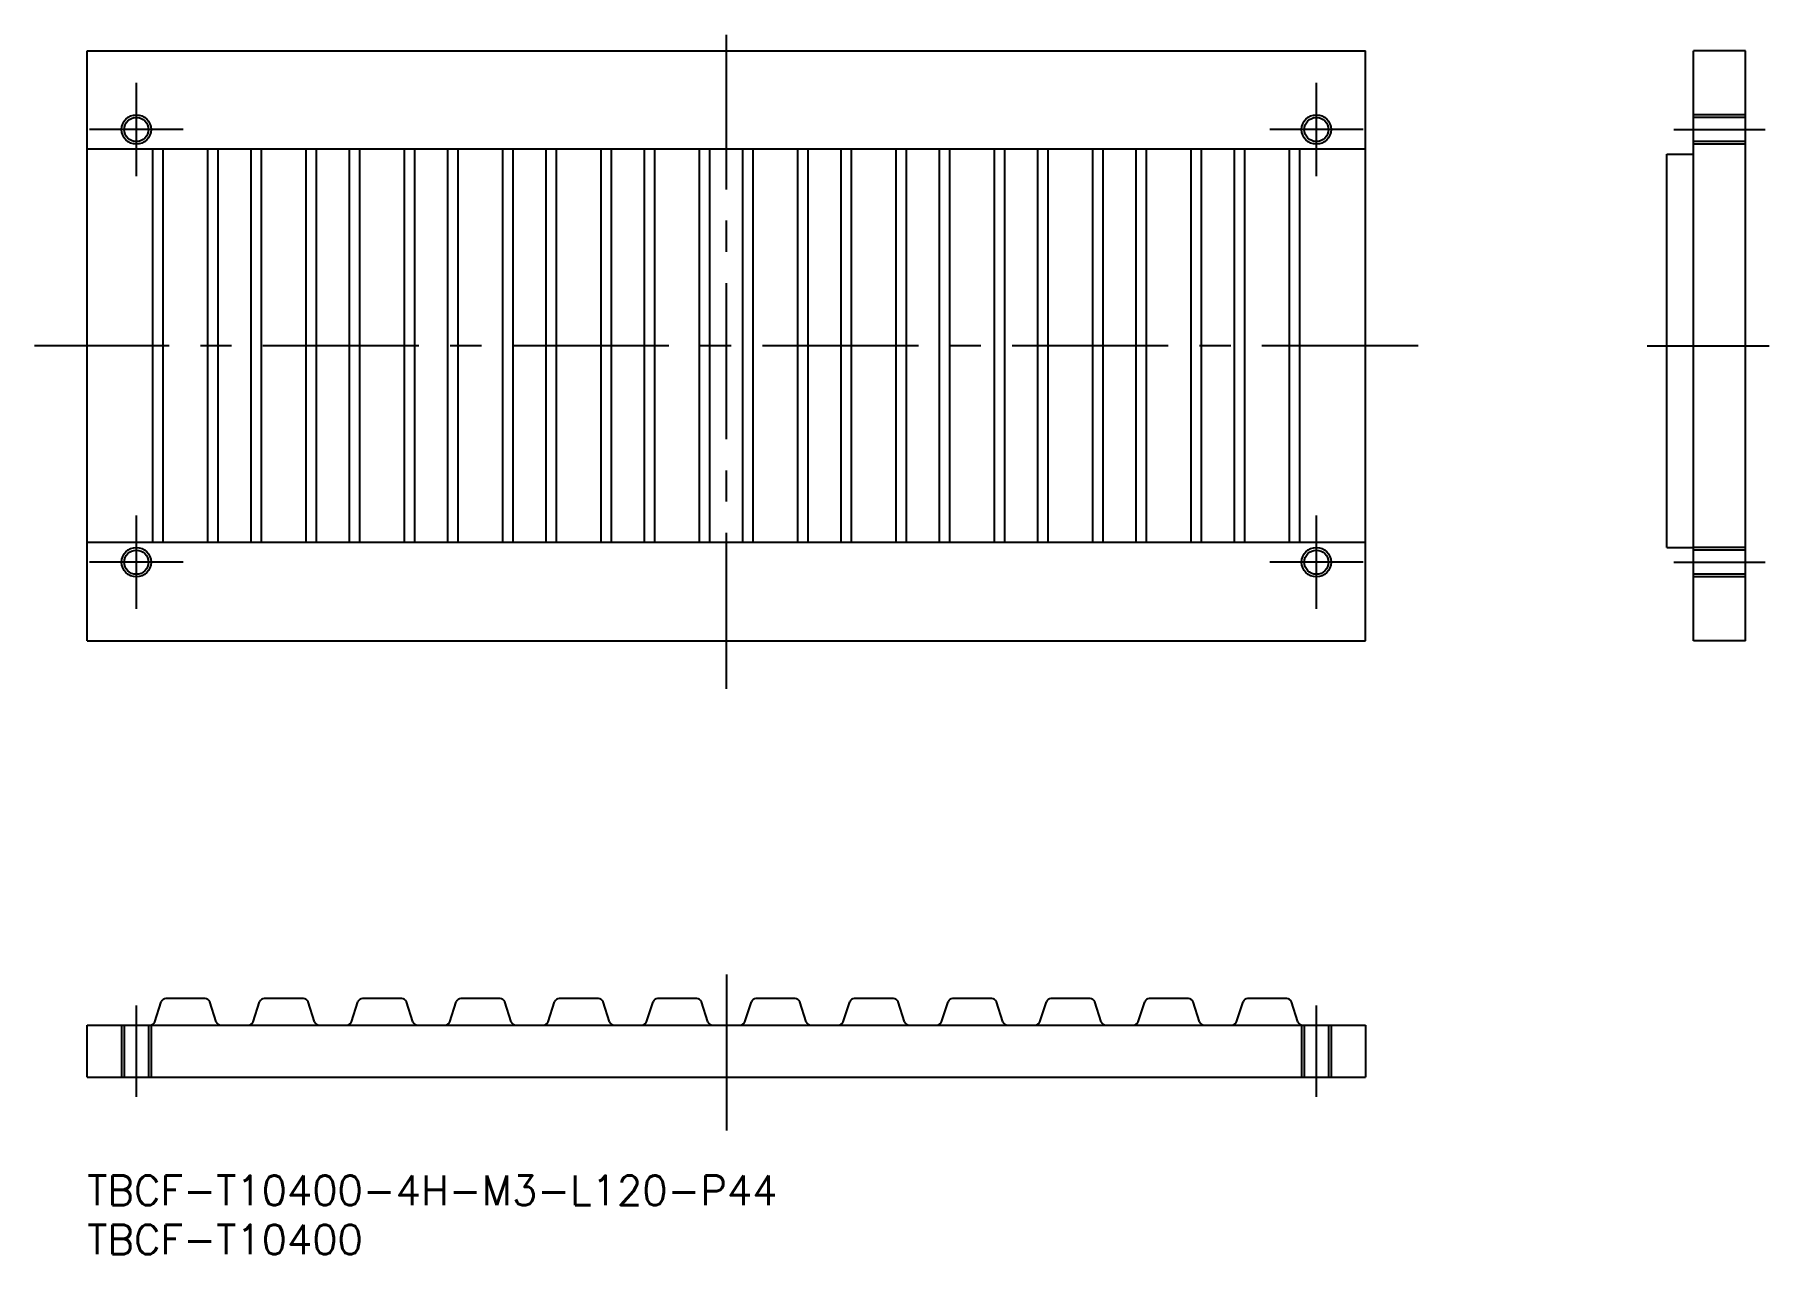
# Model space of a CAD drawing. Extents: x -5 to 171, y -8 to 116.
import ezdxf

# ---------------------------------------------------------------- set-up
doc = ezdxf.new("R2010")
doc.units = 0
doc.header["$LTSCALE"] = 0.5
doc.linetypes.add('CENTER', pattern=[50.8, 31.75, -6.35, 6.35, -6.35])
doc.linetypes.add('DASHED', pattern=[19.05, 12.7, -6.35])
for name, color, linetype in [('MSM_CENTER', 1, 'CENTER'), ('MSM_CONTINUOUS', 7, 'CONTINUOUS'), ('MSM_DASHED', 4, 'DASHED'), ('MSM_NARROW', 5, 'CONTINUOUS'), ('MSM_PART_NUMBER', 7, 'CONTINUOUS')]:
    doc.layers.add(name, color=color, linetype=linetype)
doc.styles.get("Standard").update_dxf_attribs({"font": 'txt.shx', "height": 3, "bigfont": 'bigfont.shx'})

# ---------------------------------------------------------------- blocks, each defined once
blk = doc.blocks.new('*U7')
at = {"layer": 'MSM_PART_NUMBER'}
blk.add_text('TBCF-T10400-4H-M3-L120-P44', height=3, dxfattribs=at).set_placement((0, -3))
blk = doc.blocks.new('*U8')
at = {"layer": 'MSM_PART_NUMBER'}
blk.add_text('TBCF-T10400', height=3, dxfattribs=at).set_placement((0, -8))

msp = doc.modelspace()

# ---------------------------------------------------------------- linework, layer by layer
at = {"layer": 'MSM_CENTER'}
for p, q in [((65, 49.49), (65, 116.02)), ((5, 101.63), (5, 111.13)), ((125, 101.63), (125, 111.13)), ((9.75, 106.38), (0.25, 106.38)), ((129.75, 106.38), (120.25, 106.38)), ((161.35, 106.38), (170.65, 106.38)), ((135.34, 84.38), (-5.34, 84.38)), ((158.63, 84.38), (171.06, 84.38)), ((5, 57.63), (5, 67.13)), ((125, 57.63), (125, 67.13)), ((9.75, 62.38), (0.25, 62.38)), ((129.75, 62.38), (120.25, 62.38)), ((161.35, 62.38), (170.65, 62.38)), ((65, 20.47), (65, 4.38)), ((5, 8), (5, 17.3)), ((125, 8), (125, 17.3))]:
    msp.add_line(p, q, dxfattribs=at)
at = {"layer": 'MSM_CONTINUOUS'}
for p, q in [((0, 54.38), (0, 114.38)), ((0, 114.38), (130, 114.38)), ((130, 54.38), (130, 114.38)), ((163.35, 54.38), (163.35, 114.38)), ((168.65, 114.38), (163.35, 114.38)), ((168.65, 54.38), (168.65, 114.38)), ((130, 104.38), (0, 104.38)), ((6.69, 64.38), (6.69, 104.38)), ((7.72, 64.38), (7.72, 104.38)), ((12.28, 64.38), (12.28, 104.38)), ((13.31, 64.38), (13.31, 104.38)), ((16.69, 64.38), (16.69, 104.38)), ((17.72, 64.38), (17.72, 104.38)), ((22.28, 64.38), (22.28, 104.38)), ((23.31, 64.38), (23.31, 104.38)), ((26.69, 64.38), (26.69, 104.38)), ((27.72, 64.38), (27.72, 104.38)), ((32.28, 64.38), (32.28, 104.38)), ((33.31, 64.38), (33.31, 104.38)), ((36.69, 64.38), (36.69, 104.38)), ((37.72, 64.38), (37.72, 104.38)), ((42.28, 64.38), (42.28, 104.38)), ((43.31, 64.38), (43.31, 104.38)), ((46.69, 64.38), (46.69, 104.38)), ((47.72, 64.38), (47.72, 104.38)), ((52.28, 64.38), (52.28, 104.38)), ((53.31, 64.38), (53.31, 104.38)), ((56.69, 64.38), (56.69, 104.38)), ((57.72, 64.38), (57.72, 104.38)), ((62.28, 64.38), (62.28, 104.38)), ((63.31, 64.38), (63.31, 104.38)), ((66.69, 64.38), (66.69, 104.38)), ((67.72, 64.38), (67.72, 104.38)), ((72.28, 64.38), (72.28, 104.38)), ((73.31, 64.38), (73.31, 104.38)), ((76.69, 64.38), (76.69, 104.38)), ((77.72, 64.38), (77.72, 104.38)), ((82.28, 64.38), (82.28, 104.38)), ((83.31, 64.38), (83.31, 104.38)), ((86.69, 64.38), (86.69, 104.38)), ((87.72, 64.38), (87.72, 104.38)), ((92.28, 64.38), (92.28, 104.38)), ((93.31, 64.38), (93.31, 104.38)), ((96.69, 64.38), (96.69, 104.38)), ((97.72, 64.38), (97.72, 104.38)), ((102.28, 64.38), (102.28, 104.38)), ((103.31, 64.38), (103.31, 104.38)), ((106.69, 64.38), (106.69, 104.38)), ((107.72, 64.38), (107.72, 104.38)), ((112.28, 64.38), (112.28, 104.38)), ((113.31, 64.38), (113.31, 104.38)), ((116.69, 64.38), (116.69, 104.38)), ((117.72, 64.38), (117.72, 104.38)), ((122.28, 64.38), (122.28, 104.38)), ((123.31, 64.38), (123.31, 104.38)), ((160.65, 63.88), (160.65, 103.88)), ((160.65, 103.88), (163.35, 103.88)), ((130, 64.38), (0, 64.38)), ((160.65, 63.88), (163.35, 63.88)), ((0, 54.38), (130, 54.38)), ((168.65, 54.38), (163.35, 54.38)), ((6.87, 15.63), (7.54, 17.67)), ((11.99, 18), (8.01, 18)), ((13.13, 15.63), (12.46, 17.67)), ((16.87, 15.63), (17.54, 17.67)), ((21.99, 18), (18.01, 18)), ((23.13, 15.63), (22.46, 17.67)), ((26.87, 15.63), (27.54, 17.67)), ((31.99, 18), (28.01, 18)), ((33.13, 15.63), (32.46, 17.67)), ((36.87, 15.63), (37.54, 17.67)), ((41.99, 18), (38.01, 18)), ((43.13, 15.63), (42.46, 17.67)), ((46.87, 15.63), (47.54, 17.67)), ((51.99, 18), (48.01, 18)), ((53.13, 15.63), (52.46, 17.67)), ((56.87, 15.63), (57.54, 17.67)), ((61.99, 18), (58.01, 18)), ((63.13, 15.63), (62.46, 17.67)), ((66.87, 15.63), (67.54, 17.67)), ((71.99, 18), (68.01, 18)), ((73.13, 15.63), (72.46, 17.67)), ((76.87, 15.63), (77.54, 17.67)), ((81.99, 18), (78.01, 18)), ((83.13, 15.63), (82.46, 17.67)), ((86.87, 15.63), (87.54, 17.67)), ((91.99, 18), (88.01, 18)), ((93.13, 15.63), (92.46, 17.67)), ((96.87, 15.63), (97.54, 17.67)), ((101.99, 18), (98.01, 18)), ((103.13, 15.63), (102.46, 17.67)), ((106.87, 15.63), (107.54, 17.67)), ((111.99, 18), (108.01, 18)), ((113.13, 15.63), (112.46, 17.67)), ((116.87, 15.63), (117.54, 17.67)), ((121.99, 18), (118.01, 18)), ((123.13, 15.63), (122.46, 17.67)), ((0, 10), (0, 15.3)), ((0, 15.3), (130, 15.3)), ((130, 15.3), (130, 10)), ((0, 10), (130, 10))]:
    msp.add_line(p, q, dxfattribs=at)
for centre in [(5, 106.38), (125, 106.38), (5, 62.38), (125, 62.38)]:
    msp.add_circle(centre, 1.23, dxfattribs=at)
for centre, start, end in [((8.01, 17.5), 90, 160), ((11.99, 17.5), 20, 90), ((18.01, 17.5), 90, 160), ((21.99, 17.5), 20, 90), ((28.01, 17.5), 90, 160), ((31.99, 17.5), 20, 90), ((38.01, 17.5), 90, 160), ((41.99, 17.5), 20, 90), ((48.01, 17.5), 90, 160), ((51.99, 17.5), 20, 90), ((58.01, 17.5), 90, 160), ((61.99, 17.5), 20, 90), ((68.01, 17.5), 90, 160), ((71.99, 17.5), 20, 90), ((78.01, 17.5), 90, 160), ((81.99, 17.5), 20, 90), ((88.01, 17.5), 90, 160), ((91.99, 17.5), 20, 90), ((98.01, 17.5), 90, 160), ((101.99, 17.5), 20, 90), ((108.01, 17.5), 90, 160), ((111.99, 17.5), 20, 90), ((118.01, 17.5), 90, 160), ((121.99, 17.5), 20, 90), ((6.4, 15.8), 270, 340), ((13.6, 15.8), 200, 270), ((16.4, 15.8), 270, 340), ((23.6, 15.8), 200, 270), ((26.4, 15.8), 270, 340), ((33.6, 15.8), 200, 270), ((36.4, 15.8), 270, 340), ((43.6, 15.8), 200, 270), ((46.4, 15.8), 270, 340), ((53.6, 15.8), 200, 270), ((56.4, 15.8), 270, 340), ((63.6, 15.8), 200, 270), ((66.4, 15.8), 270, 340), ((73.6, 15.8), 200, 270), ((76.4, 15.8), 270, 340), ((83.6, 15.8), 200, 270), ((86.4, 15.8), 270, 340), ((93.6, 15.8), 200, 270), ((96.4, 15.8), 270, 340), ((103.6, 15.8), 200, 270), ((106.4, 15.8), 270, 340), ((113.6, 15.8), 200, 270), ((116.4, 15.8), 270, 340), ((123.6, 15.8), 200, 270)]:
    msp.add_arc(centre, 0.5, start, end, dxfattribs=at)
at = {"layer": 'MSM_DASHED'}
for p, q in [((168.65, 107.88), (163.35, 107.88)), ((168.65, 107.61), (163.35, 107.61)), ((168.65, 105.15), (163.35, 105.15)), ((168.65, 104.88), (163.35, 104.88)), ((168.65, 63.88), (163.35, 63.88)), ((168.65, 63.61), (163.35, 63.61)), ((168.65, 61.15), (163.35, 61.15)), ((168.65, 60.88), (163.35, 60.88)), ((3.5, 15.3), (3.5, 10)), ((3.77, 15.3), (3.77, 10)), ((6.23, 15.3), (6.23, 10)), ((6.5, 15.3), (6.5, 10)), ((123.5, 15.3), (123.5, 10)), ((123.77, 15.3), (123.77, 10)), ((126.23, 15.3), (126.23, 10)), ((126.5, 15.3), (126.5, 10))]:
    msp.add_line(p, q, dxfattribs=at)
at = {"layer": 'MSM_NARROW'}
for centre in [(5, 106.38), (125, 106.38), (5, 62.38), (125, 62.38)]:
    msp.add_circle(centre, 1.5, dxfattribs=at)

# ---------------------------------------------------------------- block references
at = {"layer": 'MSM_CONTINUOUS'}
for name in ['*U7', '*U8']:
    msp.add_blockref(name, (0, 0), dxfattribs=at)

doc.saveas('drawing.dxf')
